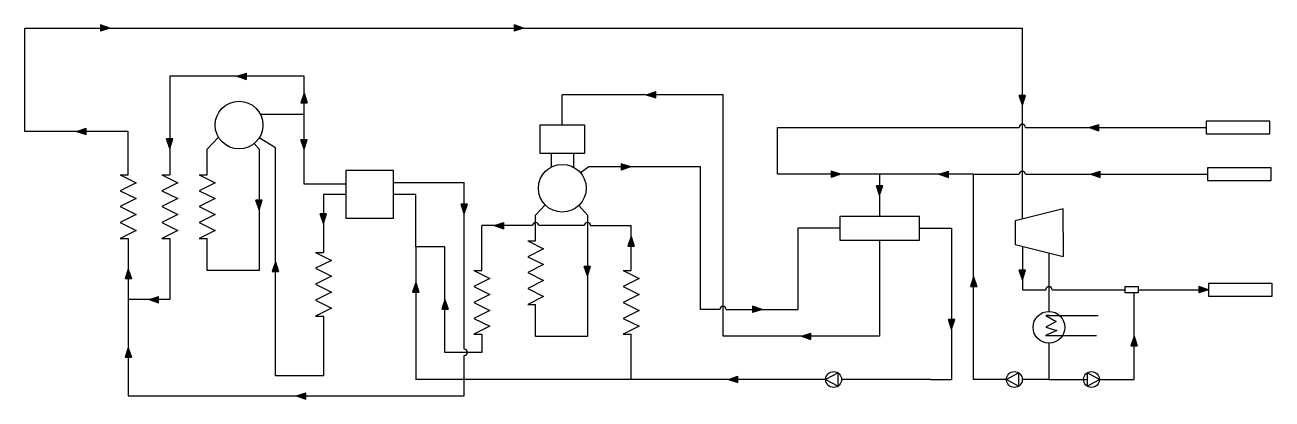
# Model space of a CAD drawing. Header units: millimetres. Extents: x 2655 to 4177, y 1513 to 1933.
# Drawn here: x 2655 to 3439, y 1631 to 1866 of the extents above; entities that cross this region are included whole.
import ezdxf

# ---------------------------------------------------------------- set-up
doc = ezdxf.new("R2010")
doc.units = ezdxf.units.MM

msp = doc.modelspace()

# ---------------------------------------------------------------- hatches: boundary and pattern name
h = msp.add_hatch(color=256)
h.dxf.hatch_style = 1
h.paths.add_polyline_path([(2702.79, 1862.41), (2708.79, 1864.41), (2702.79, 1866.41)])
h = msp.add_hatch(color=256)
h.dxf.hatch_style = 1
h.paths.add_polyline_path([(2962.82, 1862.41), (2968.82, 1864.41), (2962.82, 1866.41)])
h = msp.add_hatch(color=256)
h.dxf.hatch_style = 1
h.paths.add_polyline_path([(2794.59, 1836.2), (2788.59, 1834.2), (2794.59, 1832.2)])
h = msp.add_hatch(color=256)
h.dxf.hatch_style = 1
h.paths.add_polyline_path([(2832.79, 1817.51), (2830.79, 1823.51), (2828.79, 1817.51)])
h = msp.add_hatch(color=256)
h.dxf.hatch_style = 1
h.paths.add_polyline_path([(3051.84, 1824.54), (3045.84, 1822.54), (3051.84, 1820.54)])
h = msp.add_hatch(color=256)
h.dxf.hatch_style = 1
h.paths.add_polyline_path([(3280.31, 1822.05), (3282.31, 1816.05), (3284.31, 1822.05)])
h = msp.add_hatch(color=256)
h.dxf.hatch_style = 1
h.paths.add_polyline_path([(3330.29, 1803.93), (3324.29, 1801.93), (3330.29, 1799.93)])
h = msp.add_hatch(color=256)
h.dxf.hatch_style = 1
h.paths.add_polyline_path([(2693.79, 1801.46), (2687.79, 1799.46), (2693.79, 1797.46)])
h = msp.add_hatch(color=256)
h.dxf.hatch_style = 1
h.paths.add_polyline_path([(2744.39, 1794.75), (2746.39, 1788.75), (2748.39, 1794.75)])
h = msp.add_hatch(color=256)
h.dxf.hatch_style = 1
h.paths.add_polyline_path([(2828.79, 1794.25), (2830.79, 1788.25), (2832.79, 1794.25)])
h = msp.add_hatch(color=256)
h.dxf.hatch_style = 1
h.paths.add_polyline_path([(3030.12, 1775.22), (3036.12, 1777.22), (3030.12, 1779.22)])
h = msp.add_hatch(color=256)
h.dxf.hatch_style = 1
h.paths.add_polyline_path([(3162.21, 1770.57), (3168.21, 1772.57), (3162.21, 1774.57)])
h = msp.add_hatch(color=256)
h.dxf.hatch_style = 1
h.paths.add_polyline_path([(3235.81, 1774.57), (3229.81, 1772.57), (3235.81, 1770.57)])
h = msp.add_hatch(color=256)
h.dxf.hatch_style = 1
h.paths.add_polyline_path([(3331.18, 1774.57), (3325.18, 1772.57), (3331.18, 1770.57)])
h = msp.add_hatch(color=256)
h.dxf.hatch_style = 1
h.paths.add_polyline_path([(3190.58, 1765.35), (3192.58, 1759.35), (3194.58, 1765.35)])
h = msp.add_hatch(color=256)
h.dxf.hatch_style = 1
h.paths.add_polyline_path([(2800.52, 1756.2), (2802.52, 1750.2), (2804.52, 1756.2)])
h = msp.add_hatch(color=256)
h.dxf.hatch_style = 1
h.paths.add_polyline_path([(2929.47, 1753.68), (2931.47, 1747.68), (2933.47, 1753.68)])
h = msp.add_hatch(color=256)
h.dxf.hatch_style = 1
h.paths.add_polyline_path([(2840.98, 1747.7), (2842.98, 1741.7), (2844.98, 1747.7)])
h = msp.add_hatch(color=256)
h.dxf.hatch_style = 1
h.paths.add_polyline_path([(2956.32, 1742.3), (2950.32, 1740.3), (2956.32, 1738.3)])
h = msp.add_hatch(color=256)
h.dxf.hatch_style = 1
h.paths.add_polyline_path([(3038.35, 1727.48), (3036.35, 1733.48), (3034.35, 1727.48)])
h = msp.add_hatch(color=256)
h.dxf.hatch_style = 1
h.paths.add_polyline_path([(2814.82, 1711.54), (2812.82, 1717.54), (2810.82, 1711.54)])
h = msp.add_hatch(color=256)
h.dxf.hatch_style = 1
h.paths.add_polyline_path([(2722.25, 1707.01), (2720.25, 1713.01), (2718.25, 1707.01)])
h = msp.add_hatch(color=256)
h.dxf.hatch_style = 1
h.paths.add_polyline_path([(3006.94, 1714.71), (3008.94, 1708.71), (3010.94, 1714.71)])
h = msp.add_hatch(color=256)
h.dxf.hatch_style = 1
h.paths.add_polyline_path([(3280.31, 1712.27), (3282.31, 1706.27), (3284.31, 1712.27)])
h = msp.add_hatch(color=256)
h.dxf.hatch_style = 1
h.paths.add_polyline_path([(2902.98, 1698.47), (2900.98, 1704.47), (2898.98, 1698.47)])
h = msp.add_hatch(color=256)
h.dxf.hatch_style = 1
h.paths.add_polyline_path([(3253.64, 1702.09), (3251.64, 1708.09), (3249.64, 1702.09)])
h = msp.add_hatch(color=256)
h.dxf.hatch_style = 1
h.paths.add_polyline_path([(3393.26, 1698), (3399.26, 1700), (3393.26, 1702)])
h = msp.add_hatch(color=256)
h.dxf.hatch_style = 1
h.paths.add_polyline_path([(2739.32, 1695.77), (2733.32, 1693.77), (2739.32, 1691.77)])
h = msp.add_hatch(color=256)
h.dxf.hatch_style = 1
h.paths.add_polyline_path([(2921.31, 1687.77), (2919.31, 1693.77), (2917.31, 1687.77)])
h = msp.add_hatch(color=256)
h.dxf.hatch_style = 1
h.paths.add_polyline_path([(3112.65, 1685.64), (3118.65, 1687.64), (3112.65, 1689.64)])
h = msp.add_hatch(color=256)
h.dxf.hatch_style = 1
h.paths.add_polyline_path([(3235.8, 1681.2), (3237.8, 1675.2), (3239.8, 1681.2)])
h = msp.add_hatch(color=256)
h.dxf.hatch_style = 1
h.paths.add_polyline_path([(3149.37, 1672.74), (3143.37, 1670.74), (3149.37, 1668.74)])
h = msp.add_hatch(color=256)
h.dxf.hatch_style = 1
h.paths.add_polyline_path([(3354.57, 1664.8), (3352.57, 1670.8), (3350.57, 1664.8)])
h = msp.add_hatch(color=256)
h.dxf.hatch_style = 1
h.paths.add_polyline_path([(2722.25, 1657.54), (2720.25, 1663.54), (2718.25, 1657.54)])
h = msp.add_hatch(color=256)
h.dxf.hatch_style = 1
h.paths.add_polyline_path([(3103.5, 1645.61), (3097.5, 1643.61), (3103.5, 1641.61)])
h = msp.add_hatch(color=256)
h.dxf.hatch_style = 1
h.paths.add_polyline_path([(2831.86, 1635.3), (2825.86, 1633.3), (2831.86, 1631.3)])

# ---------------------------------------------------------------- linework, layer by layer
for p, q in [((2702.79, 1866.41), (2702.79, 1862.41)), ((2708.79, 1864.41), (2702.79, 1866.41)), ((2962.82, 1866.41), (2962.82, 1862.41)), ((2968.82, 1864.41), (2962.82, 1866.41)), ((2655.33, 1799.46), (2655.33, 1864.41)), ((2655.33, 1864.41), (3282.31, 1864.41)), ((2708.79, 1864.41), (2702.79, 1862.41)), ((2968.82, 1864.41), (2962.82, 1862.41)), ((3282.31, 1816.05), (3282.31, 1864.41)), ((2788.59, 1834.2), (2794.59, 1836.2)), ((2794.59, 1832.2), (2794.59, 1836.2)), ((2830.79, 1834.2), (2746.39, 1834.2)), ((2746.39, 1834.2), (2746.39, 1788.75)), ((2788.59, 1834.2), (2794.59, 1832.2)), ((2830.79, 1810.21), (2830.79, 1834.2)), ((2830.79, 1823.51), (2828.79, 1817.51)), ((2830.79, 1823.51), (2832.79, 1817.51)), ((2993.11, 1803.72), (2993.11, 1822.54)), ((3045.84, 1822.54), (2993.11, 1822.54)), ((3045.84, 1822.54), (3051.84, 1824.54)), ((3094.15, 1822.54), (3045.84, 1822.54)), ((3045.84, 1822.54), (3051.84, 1820.54)), ((3051.84, 1820.54), (3051.84, 1824.54)), ((3094.15, 1670.74), (3094.15, 1822.54)), ((3284.31, 1822.05), (3280.31, 1822.05)), ((3282.31, 1816.05), (3280.31, 1822.05)), ((3282.31, 1816.05), (3284.31, 1822.05)), ((2828.79, 1817.51), (2832.79, 1817.51)), ((3282.31, 1744.49), (3282.31, 1816.05)), ((2830.79, 1810.21), (2803.3, 1810.21)), ((2830.79, 1766.29), (2830.79, 1810.21)), ((2979.11, 1785.72), (2979.11, 1803.72)), ((2979.11, 1803.72), (3007.11, 1803.72)), ((3007.11, 1803.72), (3007.11, 1785.72)), ((3324.29, 1801.93), (3330.29, 1803.93)), ((3330.29, 1799.93), (3330.29, 1803.93)), ((3437.83, 1805.93), (3397.83, 1805.93)), ((3397.83, 1805.93), (3397.83, 1801.93)), ((3437.83, 1797.93), (3437.83, 1805.93)), ((2720.25, 1799.46), (2655.33, 1799.46)), ((2687.79, 1799.46), (2693.79, 1801.46)), ((2687.79, 1799.46), (2693.79, 1797.46)), ((2693.79, 1797.46), (2693.79, 1801.46)), ((2720.25, 1772.26), (2720.25, 1799.46)), ((2776.91, 1795.97), (2769.94, 1788.4)), ((2812.82, 1789.1), (2802.62, 1795.5)), ((3128.44, 1772.57), (3128.44, 1801.95)), ((3128.44, 1801.95), (3280.31, 1801.95)), ((3284.31, 1801.95), (3396.94, 1801.95)), ((3324.29, 1801.93), (3330.29, 1799.93)), ((3396.94, 1801.95), (3397.83, 1801.95)), ((3397.83, 1801.93), (3397.83, 1797.93)), ((3397.83, 1797.93), (3437.83, 1797.93)), ((2748.39, 1794.75), (2744.39, 1794.75)), ((2746.39, 1788.75), (2744.39, 1794.75)), ((2746.39, 1788.75), (2748.39, 1794.75)), ((2746.39, 1788.75), (2746.39, 1772.26)), ((2769.94, 1772.26), (2769.94, 1788.4)), ((2799.37, 1791.82), (2802.52, 1788.4)), ((2802.52, 1788.4), (2802.52, 1712.01)), ((2812.82, 1645.98), (2812.82, 1789.1)), ((2832.79, 1794.25), (2828.79, 1794.25)), ((2830.79, 1788.25), (2828.79, 1794.25)), ((2830.79, 1788.25), (2832.79, 1794.25)), ((2993.11, 1785.72), (2979.11, 1785.72)), ((2986.11, 1785.72), (2986.11, 1777.08)), ((3007.11, 1785.72), (2993.11, 1785.72)), ((3000.11, 1785.72), (3000.11, 1777.08)), ((2715.25, 1772.26), (2725.25, 1767.26)), ((2715.25, 1772.26), (2720.25, 1772.26)), ((2741.39, 1772.26), (2751.39, 1767.26)), ((2741.39, 1772.26), (2746.39, 1772.26)), ((2764.94, 1772.26), (2774.94, 1767.26)), ((2764.94, 1772.26), (2769.94, 1772.26)), ((2887, 1774.93), (2857, 1774.93)), ((2857, 1774.93), (2857, 1744.93)), ((2887, 1759.93), (2887, 1774.93)), ((3009.76, 1777.22), (3004.57, 1773.49)), ((3062.49, 1777.22), (3009.76, 1777.22)), ((3030.12, 1779.22), (3030.12, 1775.22)), ((3036.12, 1777.22), (3030.12, 1779.22)), ((3036.12, 1777.22), (3030.12, 1775.22)), ((3080.08, 1777.22), (3062.49, 1777.22)), ((3080.08, 1687.64), (3080.08, 1777.22)), ((3207.98, 1772.57), (3128.44, 1772.57)), ((3162.21, 1774.57), (3162.21, 1770.57)), ((3168.21, 1772.57), (3162.21, 1774.57)), ((3168.21, 1772.57), (3162.21, 1770.57)), ((3192.58, 1772.57), (3192.58, 1746.13)), ((3251.64, 1772.57), (3207.98, 1772.57)), ((3229.81, 1772.57), (3235.81, 1774.57)), ((3229.81, 1772.57), (3235.81, 1770.57)), ((3235.81, 1770.57), (3235.81, 1774.57)), ((3251.64, 1643.61), (3251.64, 1772.57)), ((3251.64, 1772.57), (3280.31, 1772.57)), ((3284.31, 1772.57), (3398.73, 1772.57)), ((3325.18, 1772.57), (3331.18, 1774.57)), ((3325.18, 1772.57), (3331.18, 1770.57)), ((3331.18, 1770.57), (3331.18, 1774.57)), ((3438.73, 1776.57), (3398.73, 1776.57)), ((3398.73, 1776.57), (3398.73, 1772.57)), ((3398.73, 1772.57), (3398.73, 1768.57)), ((3438.73, 1768.57), (3438.73, 1776.57)), ((2725.25, 1767.26), (2715.25, 1762.26)), ((2751.39, 1767.26), (2741.39, 1762.26)), ((2774.94, 1767.26), (2764.94, 1762.26)), ((2857, 1766.29), (2830.79, 1766.29)), ((2887, 1767.43), (2931.47, 1767.43)), ((2931.47, 1662.63), (2931.47, 1767.43)), ((3194.58, 1765.35), (3190.58, 1765.35)), ((3192.58, 1759.35), (3190.58, 1765.35)), ((3192.58, 1759.35), (3194.58, 1765.35)), ((3398.73, 1768.57), (3438.73, 1768.57)), ((2715.25, 1762.26), (2725.25, 1757.26)), ((2725.25, 1757.26), (2715.25, 1752.26)), ((2741.39, 1762.26), (2751.39, 1757.26)), ((2751.39, 1757.26), (2741.39, 1752.26)), ((2764.94, 1762.26), (2774.94, 1757.26)), ((2774.94, 1757.26), (2764.94, 1752.26)), ((2804.52, 1756.2), (2800.52, 1756.2)), ((2802.52, 1750.2), (2800.52, 1756.2)), ((2802.52, 1750.2), (2804.52, 1756.2)), ((2857, 1759.93), (2842.98, 1759.93)), ((2842.98, 1759.93), (2842.98, 1723.46)), ((2900.98, 1759.93), (2887, 1759.93)), ((2887, 1744.93), (2887, 1759.93)), ((2900.98, 1726.91), (2900.98, 1759.93)), ((2715.25, 1752.26), (2725.25, 1747.26)), ((2741.39, 1752.26), (2751.39, 1747.26)), ((2764.94, 1752.26), (2774.94, 1747.26)), ((2933.47, 1753.68), (2929.47, 1753.68)), ((2931.47, 1747.68), (2929.47, 1753.68)), ((2931.47, 1747.68), (2933.47, 1753.68)), ((2982.32, 1753.39), (2976.36, 1746.9)), ((3003.41, 1752.91), (3008.94, 1746.9)), ((3307.88, 1750.88), (3277.88, 1743.38)), ((3307.88, 1735.88), (3307.88, 1750.88)), ((2725.25, 1747.26), (2715.25, 1742.26)), ((2715.25, 1742.26), (2725.25, 1737.26)), ((2751.39, 1747.26), (2741.39, 1742.26)), ((2741.39, 1742.26), (2751.39, 1737.26)), ((2774.94, 1747.26), (2764.94, 1742.26)), ((2764.94, 1742.26), (2774.94, 1737.26)), ((2844.98, 1747.7), (2840.98, 1747.7)), ((2842.98, 1741.7), (2840.98, 1747.7)), ((2842.98, 1741.7), (2844.98, 1747.7)), ((2857, 1744.93), (2887, 1744.93)), ((2950.32, 1740.3), (2956.32, 1742.3)), ((2956.32, 1738.3), (2956.32, 1742.3)), ((2976.36, 1730.76), (2976.36, 1746.9)), ((3008.94, 1746.9), (3008.94, 1670.52)), ((3177.58, 1746.13), (3167.58, 1746.13)), ((3167.58, 1746.13), (3167.58, 1731.13)), ((3192.58, 1746.13), (3177.58, 1746.13)), ((3217.58, 1746.13), (3192.58, 1746.13)), ((3217.58, 1731.13), (3217.58, 1746.13)), ((3277.88, 1743.38), (3277.88, 1728.38)), ((2725.25, 1737.26), (2715.25, 1732.26)), ((2751.39, 1737.26), (2741.39, 1732.26)), ((2774.94, 1737.26), (2764.94, 1732.26)), ((2955.59, 1740.3), (2942.58, 1740.3)), ((2942.58, 1712.02), (2942.58, 1740.3)), ((2950.32, 1740.3), (2956.32, 1738.3)), ((2974.36, 1740.3), (2955.59, 1740.3)), ((3006.94, 1740.3), (2978.36, 1740.3)), ((3010.94, 1740.3), (3036.35, 1740.3)), ((3036.35, 1733.48), (3034.35, 1727.48)), ((3036.35, 1712.02), (3036.35, 1740.3)), ((3036.35, 1733.48), (3038.35, 1727.48)), ((3167.58, 1738.63), (3141.14, 1738.63)), ((3141.14, 1738.63), (3141.14, 1687.64)), ((3217.58, 1738.63), (3237.8, 1738.63)), ((3237.8, 1738.63), (3237.8, 1675.2)), ((3307.88, 1735.88), (3307.88, 1720.88)), ((2715.25, 1732.26), (2720.25, 1732.26)), ((2720.25, 1732.26), (2720.25, 1693.77)), ((2741.39, 1732.26), (2746.39, 1732.26)), ((2746.39, 1732.26), (2746.39, 1693.77)), ((2764.94, 1732.26), (2769.94, 1732.26)), ((2769.94, 1712.01), (2769.94, 1732.26)), ((2919.31, 1726.91), (2900.98, 1726.91)), ((2900.98, 1726.91), (2900.98, 1643.61)), ((2919.31, 1660.63), (2919.31, 1726.91)), ((2971.36, 1730.76), (2981.36, 1725.76)), ((2971.36, 1730.76), (2976.36, 1730.76)), ((2981.36, 1725.76), (2971.36, 1720.76)), ((3034.35, 1727.48), (3038.35, 1727.48)), ((3167.58, 1731.13), (3217.58, 1731.13)), ((3192.58, 1731.13), (3192.58, 1693.35)), ((3277.88, 1728.38), (3307.88, 1720.88)), ((3282.31, 1727.28), (3282.31, 1700)), ((2812.82, 1717.54), (2810.82, 1711.54)), ((2812.82, 1717.54), (2814.82, 1711.54)), ((2837.98, 1723.46), (2847.98, 1718.46)), ((2837.98, 1723.46), (2842.98, 1723.46)), ((2847.98, 1718.46), (2837.98, 1713.46)), ((2971.36, 1720.76), (2981.36, 1715.76)), ((3299, 1723.1), (3299, 1707.27)), ((2720.25, 1713.01), (2718.25, 1707.01)), ((2720.25, 1713.01), (2722.25, 1707.01)), ((2802.52, 1712.01), (2769.94, 1712.01)), ((2810.82, 1711.54), (2814.82, 1711.54)), ((2837.98, 1713.46), (2847.98, 1708.46)), ((2937.58, 1712.02), (2947.58, 1707.02)), ((2937.58, 1712.02), (2942.58, 1712.02)), ((2981.36, 1715.76), (2971.36, 1710.76)), ((2971.36, 1710.76), (2981.36, 1705.76)), ((3010.94, 1714.71), (3006.94, 1714.71)), ((3008.94, 1708.71), (3006.94, 1714.71)), ((3008.94, 1708.71), (3010.94, 1714.71)), ((3031.35, 1712.02), (3041.35, 1707.02)), ((3031.35, 1712.02), (3036.35, 1712.02)), ((3284.31, 1712.27), (3280.31, 1712.27)), ((3282.31, 1706.27), (3280.31, 1712.27)), ((3282.31, 1706.27), (3284.31, 1712.27)), ((2718.25, 1707.01), (2722.25, 1707.01)), ((2847.98, 1708.46), (2837.98, 1703.46)), ((2837.98, 1703.46), (2847.98, 1698.46)), ((2900.98, 1704.47), (2898.98, 1698.47)), ((2900.98, 1704.47), (2902.98, 1698.47)), ((2947.58, 1707.02), (2937.58, 1702.02)), ((2937.58, 1702.02), (2947.58, 1697.02)), ((2981.36, 1705.76), (2971.36, 1700.76)), ((3041.35, 1707.02), (3031.35, 1702.02)), ((3031.35, 1702.02), (3041.35, 1697.02)), ((3251.64, 1708.09), (3249.64, 1702.09)), ((3249.64, 1702.09), (3253.64, 1702.09)), ((3251.64, 1708.09), (3253.64, 1702.09)), ((3299, 1707.27), (3299, 1686.41)), ((3347.01, 1700), (3347.01, 1702)), ((3347.01, 1702), (3355.01, 1702)), ((3355.01, 1702), (3355.01, 1698)), ((3393.26, 1702), (3393.26, 1698)), ((3399.26, 1700), (3393.26, 1702)), ((3439.26, 1704), (3399.26, 1704)), ((3399.26, 1704), (3399.26, 1700)), ((3439.26, 1696), (3439.26, 1704)), ((2746.39, 1693.77), (2720.25, 1693.77)), ((2720.25, 1693.77), (2720.25, 1633.3)), ((2733.32, 1693.77), (2739.32, 1695.77)), ((2733.32, 1693.77), (2739.32, 1691.77)), ((2739.32, 1691.77), (2739.32, 1695.77)), ((2847.98, 1698.46), (2837.98, 1693.46)), ((2837.98, 1693.46), (2847.98, 1688.46)), ((2898.98, 1698.47), (2902.98, 1698.47)), ((2919.31, 1693.77), (2917.31, 1687.77)), ((2919.31, 1693.77), (2921.31, 1687.77)), ((2947.58, 1697.02), (2937.58, 1692.02)), ((2971.36, 1700.76), (2981.36, 1695.76)), ((2981.36, 1695.76), (2971.36, 1690.76)), ((3041.35, 1697.02), (3031.35, 1692.02)), ((3192.58, 1693.35), (3192.58, 1670.74)), ((3282.31, 1700), (3297, 1700)), ((3301, 1700), (3347.01, 1700)), ((3347.01, 1698), (3347.01, 1700)), ((3355.01, 1698), (3347.01, 1698)), ((3352.57, 1643.61), (3352.57, 1698)), ((3355.01, 1700), (3393.26, 1700)), ((3399.26, 1700), (3393.26, 1698)), ((3399.26, 1700), (3399.26, 1696)), ((3399.26, 1696), (3439.26, 1696)), ((2847.98, 1688.46), (2837.98, 1683.46)), ((2917.31, 1687.77), (2921.31, 1687.77)), ((2937.58, 1692.02), (2947.58, 1687.02)), ((2947.58, 1687.02), (2937.58, 1682.02)), ((2971.36, 1690.76), (2976.36, 1690.76)), ((2976.36, 1670.52), (2976.36, 1690.76)), ((3031.35, 1692.02), (3041.35, 1687.02)), ((3041.35, 1687.02), (3031.35, 1682.02)), ((3092.15, 1687.64), (3080.08, 1687.64)), ((3096.15, 1687.64), (3141.14, 1687.64)), ((3112.65, 1689.64), (3112.65, 1685.64)), ((3118.65, 1687.64), (3112.65, 1689.64)), ((3118.65, 1687.64), (3112.65, 1685.64)), ((2837.98, 1683.46), (2842.98, 1683.46)), ((2842.98, 1683.46), (2842.98, 1672.07)), ((2937.58, 1682.02), (2947.58, 1677.02)), ((3031.35, 1682.02), (3041.35, 1677.02)), ((3239.8, 1681.2), (3235.8, 1681.2)), ((3237.8, 1675.2), (3235.8, 1681.2)), ((3237.8, 1675.2), (3239.8, 1681.2)), ((3299, 1683.76), (3297.02, 1683.76)), ((3297.02, 1683.76), (3303.58, 1680.06)), ((3303.58, 1680.06), (3297.02, 1676.53)), ((3299, 1683.76), (3329.87, 1683.76)), ((2842.98, 1672.07), (2842.98, 1645.98)), ((2947.58, 1677.02), (2937.58, 1672.02)), ((2937.58, 1672.02), (2942.58, 1672.02)), ((2942.58, 1672.02), (2942.58, 1660.63)), ((3008.94, 1670.52), (2976.36, 1670.52)), ((3041.35, 1677.02), (3031.35, 1672.02)), ((3031.35, 1672.02), (3036.35, 1672.02)), ((3036.35, 1643.61), (3036.35, 1672.02)), ((3192.58, 1670.74), (3094.15, 1670.74)), ((3143.37, 1670.74), (3149.37, 1672.74)), ((3143.37, 1670.74), (3149.37, 1668.74)), ((3149.37, 1668.74), (3149.37, 1672.74)), ((3237.8, 1675.2), (3237.8, 1643.61)), ((3303.92, 1674.34), (3296.85, 1671.32)), ((3296.85, 1671.32), (3329, 1671.32)), ((3297.02, 1676.53), (3303.92, 1674.34)), ((3352.57, 1670.8), (3350.57, 1664.8)), ((3352.57, 1670.8), (3354.57, 1664.8)), ((2720.25, 1663.54), (2718.25, 1657.54)), ((2720.25, 1663.54), (2722.25, 1657.54)), ((3299, 1666.41), (3299, 1643.61)), ((3350.57, 1664.8), (3354.57, 1664.8)), ((2718.25, 1657.54), (2722.25, 1657.54)), ((2942.58, 1660.63), (2919.31, 1660.63)), ((2931.47, 1633.3), (2931.47, 1658.63)), ((3166.42, 1647.78), (3158.66, 1643.61)), ((3166.42, 1639.44), (3166.42, 1647.78)), ((3280.03, 1647.78), (3272.27, 1643.61)), ((3280.03, 1639.44), (3280.03, 1647.78)), ((3330.79, 1643.61), (3323.03, 1647.78)), ((3323.03, 1647.78), (3323.03, 1639.44)), ((2842.98, 1645.98), (2812.82, 1645.98)), ((3036.35, 1643.61), (2900.98, 1643.61)), ((3158.66, 1643.61), (3036.35, 1643.61)), ((3097.5, 1643.61), (3103.5, 1645.61)), ((3097.5, 1643.61), (3103.5, 1641.61)), ((3103.5, 1641.61), (3103.5, 1645.61)), ((3158.66, 1643.61), (3166.42, 1639.44)), ((3224.53, 1643.61), (3168.66, 1643.61)), ((3224.53, 1643.61), (3237.8, 1643.61)), ((3272.27, 1643.61), (3251.64, 1643.61)), ((3272.27, 1643.61), (3280.03, 1639.44)), ((3299, 1643.61), (3282.27, 1643.61)), ((3299, 1643.61), (3323.03, 1643.61)), ((3323.03, 1639.44), (3330.79, 1643.61)), ((3330.79, 1643.61), (3352.57, 1643.61)), ((2720.25, 1633.3), (2931.47, 1633.3)), ((2825.86, 1633.3), (2831.86, 1635.3)), ((2825.86, 1633.3), (2831.86, 1631.3)), ((2831.86, 1631.3), (2831.86, 1635.3))]:
    msp.add_line(p, q)
for centre, radius in [((2789.91, 1803.46), 15), ((2993.11, 1763.81), 15), ((3299, 1676.41), 10), ((3163.66, 1643.61), 5), ((3277.27, 1643.61), 5), ((3325.79, 1643.61), 5)]:
    msp.add_circle(centre, radius)
for centre, start, end in [((3282.31, 1801.95), 0, 180), ((3282.31, 1772.57), 0, 180), ((2976.36, 1740.3), 0, 180), ((3008.94, 1740.3), 0, 180), ((3299, 1700), 0, 180), ((3094.15, 1687.64), 0, 180), ((2931.47, 1660.63), 270, 90)]:
    msp.add_arc(centre, 2, start, end)

doc.saveas('drawing.dxf')
